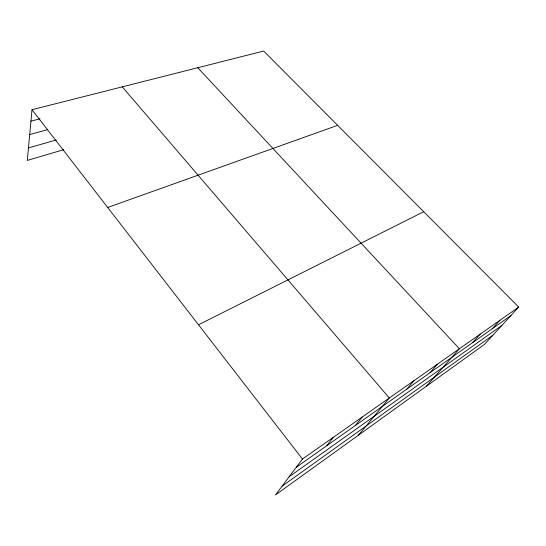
<?xml version="1.0" encoding="UTF-8"?>
<svg xmlns="http://www.w3.org/2000/svg" width="546" height="546" viewBox="0 0 546 546"><rect width="100%" height="100%" fill="white"/><g stroke="black" fill="none" stroke-linecap="round" stroke-linejoin="round"><path stroke-width="0.82" d="M518.7 307.077L302.45 459.029L275.484 494.949L484.432 344.417L518.7 307.077L263.67 51.051L32.002 109.712L27.3 160.401L63.657 149.7M326.815 445.666L333.326 437.332M355.432 425.443L362.216 417.035M358.497 435.148L389.312 397.993L122.27 86.855M406.831 389.114L414.039 380.617M429.995 372.741L437.36 364.237M426.358 386.261L459.384 348.757L197.782 67.738M472.631 342.601L480.221 334.118M492.294 328.706L499.965 320.243M282.057 486.193L492.902 335.189M289.121 476.788L501.917 325.368M296.273 467.26L510.96 315.513M198.519 324.788L423.71 211.718M107.699 207.48L337.66 125.334M28.46 147.891L56.313 139.974M29.696 134.562L47.522 129.689M30.938 121.171L39.988 118.796M32.002 109.712L302.45 459.029"/></g></svg>
